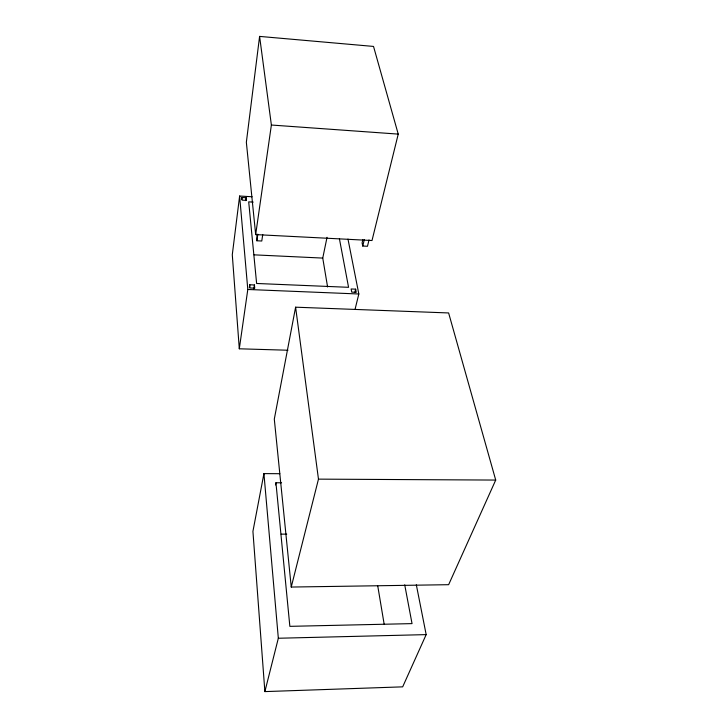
<?xml version="1.0" encoding="UTF-8"?>
<svg xmlns="http://www.w3.org/2000/svg" width="728" height="728" viewBox="0 0 728 728"><rect width="100%" height="100%" fill="white"/><g stroke="black" fill="none" stroke-linecap="round" stroke-linejoin="round"><path stroke-width="1.09" d="M252.106 196.76L239.621 196.032L232.287 254.727L239.303 348.794L287.969 350.232M259.596 36.4L246.355 142.269L255.674 234.598L372.008 240.531L398.234 134.107L373.528 46.428L259.596 36.4L271.38 125.025L255.674 234.598M241.641 199.436L241.887 197.488L246.173 197.734L246.428 200.391L242.124 200.145L241.887 197.488M245.791 200.655L246.173 197.734M239.303 348.794L247.802 289.48L239.621 196.032M249.304 287.733L249.731 284.766L254.427 284.966L254.727 288.161L250.023 287.969L249.731 284.766M257.02 234.316L256.875 240.768L261.78 241.014L262.753 234.471M256.875 240.768L257.821 234.225M253.835 288.916L254.427 284.966M279.825 473.71L263.927 473.61L252.925 531.385L264.874 691.6L402.675 686.85L426.171 634.616L416.325 584.784M295.604 307.189L274.301 419.119L291.245 587.05L448.639 584.693L495.713 480.07L448.621 312.949L295.604 307.189L318.473 479.133L291.245 587.05M275.484 484.957L275.939 482.764L281.581 482.791M327.591 286.978L322.75 258.085L327.036 237.301M362.863 239.712L362.098 242.906L362.762 246.037L367.476 246.273L369.032 239.894M362.762 246.037L364.291 239.658M354.946 292.065L355.646 289.171L351.124 288.98L351.733 292.128L356.256 292.319L355.646 289.171M355.064 309.291L358.831 293.994L347.975 239.066M264.874 691.6L278.333 638.247L263.927 473.61M278.333 638.247L426.171 634.616M281.117 534.152L286.75 534.125M318.473 479.133L495.713 480.07M247.802 289.48L358.831 293.994M254.09 254.846L322.75 258.085M253.217 202.111L248.703 201.856L256.62 283.474L348.566 287.314L339.394 238.675M271.38 125.025L398.234 134.107M404.723 584.839L412.039 623.614L289.853 626.344L275.939 482.764M377.777 586.104L384.129 624.005"/></g></svg>
